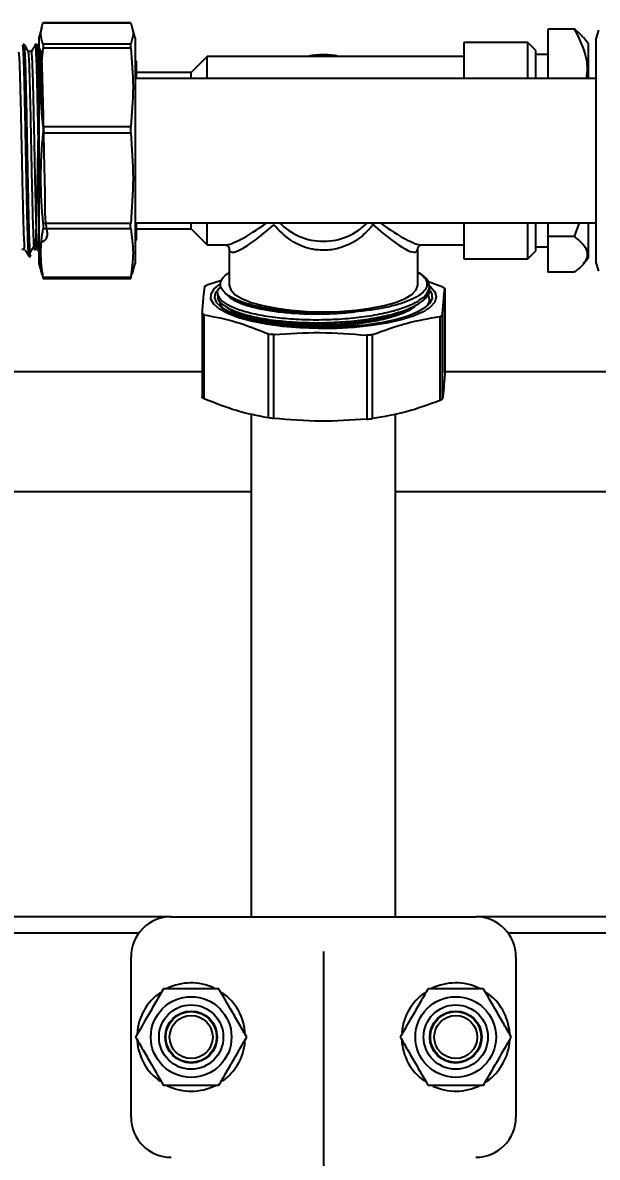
# Model space of a CAD drawing. Extents: x 75 to 2075, y 25 to 1460.
# Drawn here: x 382.6 to 485, y 570.8 to 772.9 of the extents above; entities that cross this region are included whole.
import ezdxf

# ---------------------------------------------------------------- set-up
doc = ezdxf.new("R2010")
doc.units = 0
doc.header["$LTSCALE"] = 5
doc.linetypes.add('SLD-KATı', pattern=[0])
doc.layers.get('0').update_dxf_attribs({"linetype": 'CONTINUOUS'})
doc.styles.add('SLDTEXTSTYLE3', font='GOTHIC.TTF', dxfattribs={"width": 0.913})
doc.dimstyles.new('SLDDIMSTYLE0', dxfattribs={"dimtxt": 14.875, "dimasz": 16.51, "dimexe": 0, "dimexo": 0.0625, "dimgap": 3.71875, "dimtad": 1, "dimlfac": 0.7, "dimrnd": 1e-09, "dimzin": 12, "dimtxsty": 'SLDTEXTSTYLE3', "dimsah": 1, "dimcen": 0.09, "dimazin": 3, "dimtfac": 1, "dimtofl": 0, "dimtmove": 0, "dimatfit": 3, "dimtolj": 1, "dimtzin": 12})
doc.dimstyles.new('SLDDIMSTYLE1', dxfattribs={"dimtxt": 14.875, "dimasz": 16.51, "dimexe": 0, "dimexo": 0.0625, "dimgap": 3.71875, "dimtad": 1, "dimlfac": 0.7, "dimrnd": 1e-09, "dimzin": 12, "dimtxsty": 'SLDTEXTSTYLE3', "dimsah": 1, "dimcen": 0.09, "dimazin": 3, "dimtfac": 1, "dimtmove": 0, "dimatfit": 3, "dimtolj": 1, "dimtzin": 12})

# ---------------------------------------------------------------- blocks, each defined once
blk = doc.blocks.new('_D')
at = {"color": 7, "linetype": 'SLD-KATı'}
for p, q in [((436.21, 607.42), (436.21, 489.6)), ((336.21, 535.85), (336.21, 489.6)), ((336.21, 494.6), (436.21, 494.6))]:
    blk.add_line(p, q, dxfattribs=at)
for points in [[(336.21, 494.6), (352.72, 492.06), (352.72, 497.14)], [(436.21, 494.6), (419.7, 497.14), (419.7, 492.06)]]:
    blk.add_solid(points, dxfattribs=at)
at = {"color": 7, "linetype": 'SLD-KATı', "insert": (368.97, 513.6), "char_height": 14.875, "attachment_point": 1, "style": 'SLDTEXTSTYLE3'}
blk.add_mtext('70', dxfattribs=at)
blk = doc.blocks.new('_D_1')
at = {"color": 7, "linetype": 'SLD-KATı'}
for p, q in [((436.21, 607.42), (436.21, 489.6)), ((530.5, 529), (530.5, 489.6)), ((436.21, 494.6), (530.5, 494.6))]:
    blk.add_line(p, q, dxfattribs=at)
for points in [[(436.21, 494.6), (452.72, 492.06), (452.72, 497.14)], [(530.5, 494.6), (513.99, 497.14), (513.99, 492.06)]]:
    blk.add_solid(points, dxfattribs=at)
at = {"color": 7, "linetype": 'SLD-KATı', "insert": (469.75, 513.6), "char_height": 14.875, "attachment_point": 1, "style": 'SLDTEXTSTYLE3'}
blk.add_mtext('66', dxfattribs=at)

msp = doc.modelspace()

# ---------------------------------------------------------------- linework, layer by layer
at = {"color": 7, "linetype": 'SLD-KATı'}
for p, q in [((386.267, 772.892), (401.867, 772.892)), ((401.849, 772.93), (386.286, 772.93)), ((386.01, 772.15), (385.496, 770.231)), ((385.496, 770.231), (385.496, 745.53)), ((402.639, 770.231), (402.124, 772.15)), ((402.639, 770.231), (402.639, 730.04)), ((476.21, 771.801), (476.21, 762.993)), ((480.892, 771.801), (476.21, 771.801)), ((483.353, 769.242), (482.519, 770.314)), ((485.195, 771.611), (484.825, 770.231)), ((484.825, 730.04), (484.825, 770.231)), ((382.908, 769.021), (382.625, 769.021)), ((385.176, 769.021), (384.893, 769.021)), ((401.867, 769.095), (386.267, 769.095)), ((386.267, 768.456), (401.867, 768.456)), ((472.639, 769.421), (461.21, 769.421)), ((461.21, 769.421), (461.21, 762.993)), ((474.067, 767.993), (472.639, 769.421)), ((472.639, 768.636), (472.639, 769.421)), ((472.639, 762.993), (472.639, 768.636)), ((483.353, 769.242), (483.353, 768.724)), ((483.353, 768.724), (483.353, 762.993)), ((384.184, 767.794), (383.623, 767.794)), ((415.496, 766.921), (412.639, 764.064)), ((461.21, 766.921), (415.496, 766.921)), ((415.496, 766.237), (415.496, 766.921)), ((415.496, 762.993), (415.496, 766.237)), ((474.067, 767.265), (474.067, 767.993)), ((476.21, 767.278), (474.067, 767.278)), ((474.067, 762.993), (474.067, 767.265)), ((402.924, 766.064), (402.639, 766.064)), ((402.924, 765.415), (402.924, 766.064)), ((402.924, 762.993), (402.924, 765.415)), ((484.825, 762.993), (402.639, 762.993)), ((412.639, 764.064), (402.924, 764.064)), ((412.639, 763.497), (412.639, 764.064)), ((412.639, 762.993), (412.639, 763.497)), ((401.867, 754.367), (386.267, 754.367)), ((386.267, 753.288), (401.867, 753.288)), ((385.496, 745.53), (385.496, 730.04)), ((401.867, 737.161), (386.267, 737.161)), ((386.267, 736.273), (401.867, 736.273)), ((402.639, 737.278), (484.825, 737.278)), ((402.924, 734.207), (402.924, 737.278)), ((402.924, 736.207), (412.639, 736.207)), ((412.639, 736.207), (412.639, 737.278)), ((412.639, 736.207), (415.496, 733.35)), ((415.496, 733.35), (415.496, 737.278)), ((461.21, 737.213), (461.21, 730.85)), ((472.639, 730.85), (472.639, 737.278)), ((474.067, 732.278), (474.067, 737.278)), ((476.21, 737.278), (476.21, 734.843)), ((481.772, 737.278), (480.892, 734.843)), ((483.353, 737.278), (483.353, 731.03)), ((402.639, 734.207), (402.924, 734.207)), ((480.892, 734.843), (476.21, 734.843)), ((476.21, 734.843), (476.21, 728.47)), ((382.449, 732.565), (383.016, 732.565)), ((384.716, 732.565), (385.283, 732.565)), ((385.307, 732.487), (385.496, 732.16)), ((415.496, 733.35), (418.738, 733.35)), ((419.424, 732.663), (419.424, 726.154)), ((452.996, 726.154), (452.996, 732.663)), ((453.682, 733.35), (461.21, 733.35)), ((472.639, 730.85), (474.067, 732.278)), ((474.067, 732.993), (476.21, 732.993)), ((383.759, 731.25), (384.043, 731.25)), ((385.496, 730.04), (386.01, 728.121)), ((402.124, 728.121), (402.639, 730.04)), ((461.21, 730.85), (472.639, 730.85)), ((482.519, 729.957), (483.353, 731.03)), ((484.825, 730.04), (485.195, 728.66)), ((386.104, 728.128), (386.267, 727.379)), ((401.867, 727.379), (402.031, 728.128)), ((480.892, 728.47), (476.21, 728.47)), ((401.867, 727.555), (386.267, 727.555)), ((386.286, 727.341), (401.849, 727.341)), ((418.064, 727.013), (415.451, 726.14)), ((457.457, 725.828), (454.773, 726.815)), ((455.096, 725.362), (455.096, 725.906)), ((417.324, 724.818), (417.324, 724.274)), ((455.096, 723.635), (455.096, 723.73)), ((457.849, 710.588), (457.849, 725.547)), ((457.849, 725.539), (457.849, 710.575)), ((420.432, 723.686), (420.721, 723.548)), ((414.571, 721.164), (414.571, 706.206)), ((414.963, 705.925), (414.963, 720.89)), ((456.969, 720.578), (456.969, 705.613)), ((457.414, 705.895), (457.414, 720.86)), ((426.367, 717.494), (426.367, 702.529)), ((427.366, 702.403), (427.366, 717.368)), ((443.928, 717.245), (443.928, 702.28)), ((444.949, 702.391), (444.949, 717.356)), ((369.067, 710.778), (414.571, 710.778)), ((457.849, 710.778), (506.21, 710.778)), ((423.353, 703.216), (423.353, 613.635)), ((449.067, 613.635), (449.067, 703.223)), ((423.353, 689.349), (349.067, 689.349)), ((517.639, 689.349), (449.067, 689.349)), ((409.067, 613.635), (363.353, 613.635)), ((409.067, 613.635), (463.353, 613.635)), ((503.353, 613.635), (463.353, 613.635)), ((401.924, 577.921), (401.924, 606.492)), ((470.496, 606.492), (470.496, 577.921))]:
    msp.add_line(p, q, dxfattribs=at)
at = {"color": 8, "linetype": 'SLD-KATı'}
for p, q in [((369.067, 610.778), (403.353, 610.778)), ((469.067, 610.778), (497.639, 610.778))]:
    msp.add_line(p, q, dxfattribs=at)
at = {"color": 7, "linetype": 'SLD-KATı', "flags": 128}
for points in [[(450.042, 719.98), (447.524, 719.406), (444.713, 718.954), (441.682, 718.636), (438.51, 718.458), (435.278, 718.427), (432.07, 718.543), (428.969, 718.802), (426.056, 719.199), (423.405, 719.723), (421.087, 720.36), (419.16, 721.094), (417.674, 721.905), (416.669, 722.774), (416.17, 723.676), (416.19, 724.59), (416.728, 725.491), (417.676, 726.293)], [(419.424, 726.154), (419.679, 725.331), (420.437, 724.532), (421.673, 723.783), (423.351, 723.106), (425.42, 722.521), (427.817, 722.047), (430.469, 721.698), (433.295, 721.484), (436.21, 721.412)], [(436.21, 721.412), (439.125, 721.484), (441.951, 721.698), (444.603, 722.047), (447, 722.521), (449.069, 723.106), (450.747, 723.783), (451.983, 724.532), (452.741, 725.331), (452.996, 726.154)], [(454.937, 726.158), (455.31, 725.863), (456.065, 724.975), (456.305, 724.064), (456.025, 723.153), (455.232, 722.268), (453.946, 721.429), (452.201, 720.66), (450.042, 719.98)], [(455.176, 725.21), (455.452, 724.725), (455.558, 723.845), (455.164, 722.971), (454.278, 722.127), (452.925, 721.333), (451.138, 720.612), (448.965, 719.98), (446.462, 719.456), (443.693, 719.051), (440.73, 718.777), (437.65, 718.641), (434.533, 718.647), (431.459, 718.793), (428.509, 719.077), (425.758, 719.491), (423.277, 720.025), (421.132, 720.664), (419.377, 721.391), (418.058, 722.189), (417.209, 723.037), (416.852, 723.912), (416.997, 724.791), (417.639, 725.653), (417.663, 725.676)], [(417.756, 723.222), (417.86, 722.668), (418.198, 722.086)]]:
    msp.add_lwpolyline(points, dxfattribs=at)
at = {"color": 7, "linetype": 'SLD-KATı'}
for centre, radius in [((412.639, 592.206), 7.188), ((459.781, 592.206), 7.188), ((412.639, 592.206), 5.73), ((412.639, 592.206), 4.632), ((412.639, 592.206), 4.523), ((459.781, 592.206), 5.73), ((459.781, 592.206), 4.632), ((459.781, 592.206), 4.523), ((412.639, 592.206), 3.833), ((459.781, 592.206), 3.833)]:
    msp.add_circle(centre, radius, dxfattribs=at)
for centre, radius, start, end in [((436.21, 754.594), 12.638, 77.2574, 102.7426), ((409.067, 606.492), 7.143, 90, 180), ((463.353, 606.492), 7.143, 0, 90), ((412.639, 592.206), 9.643, 64.78483, 116.549), ((459.781, 592.206), 9.643, 64.17371, 116.63727), ((412.639, 592.206), 9.643, 124.62216, 176.51847), ((412.639, 592.206), 9.643, 2.97273, 55.53526), ((459.781, 592.206), 9.643, 125.0872, 175.02142), ((459.781, 592.206), 9.643, 4.15152, 55.03913), ((412.639, 592.206), 9.643, 184.15152, 235.03913), ((412.639, 592.206), 9.643, 305.43094, 355.02142), ((459.781, 592.206), 9.643, 182.97273, 234.56906), ((459.781, 592.206), 9.643, 304.62216, 356.51847), ((412.639, 592.206), 9.643, 244.17371, 296.63727), ((459.781, 592.206), 9.643, 244.78483, 296.549), ((409.067, 577.921), 7.143, 180, 270), ((463.353, 577.921), 7.143, 270, 0)]:
    msp.add_arc(centre, radius, start, end, dxfattribs=at)
at = {"color": 8, "linetype": 'SLD-KATı'}
for centre, radius, start, end in [((436.21, 744.989), 10.997, 224.52371, 315.47629), ((446.651, 738.36), 2.165, 209.99065, 222.45291), ((447.131, 735.517), 2.495, 135.10474, 146.36499)]:
    msp.add_arc(centre, radius, start, end, dxfattribs=at)
for major_axis, ratio, start_param, end_param in [((18.058, 16.584), 0.1436983, 3.2968027, 3.9950697), ((16.615, 17.969), 0.1329051, 2.9988324, 4.0147222), ((-16.615, 17.969), 0.1329051, 2.2684631, 3.2596832), ((18.058, -16.584), 0.1436983, 5.4297082, 6.1279752)]:
    msp.add_ellipse((436.21, 750.136), major_axis=major_axis, ratio=ratio, start_param=start_param, end_param=end_param, dxfattribs=at)
at = {"color": 7, "linetype": 'SLD-KATı'}
for major_axis, ratio, start_param, end_param in [((-16.615, 17.969), 0.1329051, 3.2596832, 3.2843529), ((18.058, -16.584), 0.1436983, 6.1279752, 6.1495026)]:
    msp.add_ellipse((436.21, 750.136), major_axis=major_axis, ratio=ratio, start_param=start_param, end_param=end_param, dxfattribs=at)
for points, knots in [([(386.267, 769.095), (386.061, 769.725), (385.646, 770.991), (386.059, 772.256), (386.267, 772.892)], [0, 0, 0, 0, 0.49759182, 1, 1, 1, 1]), ([(386.286, 772.914), (386.285, 772.919), (386.284, 772.932), (386.273, 772.907), (386.267, 772.892)], [0, 0, 0, 0, 0.43787387, 1, 1, 1, 1]), ([(401.849, 772.914), (401.849, 772.919), (401.851, 772.932), (401.861, 772.907), (401.867, 772.892)], [0, 0, 0, 0, 0.4378739, 1, 1, 1, 1]), ([(401.867, 772.892), (402.074, 772.263), (402.488, 770.997), (402.075, 769.731), (401.867, 769.095)], [0, 0, 0, 0, 0.49759182, 1, 1, 1, 1]), ([(480.892, 771.801), (481.447, 770.71), (482.569, 768.501), (483.338, 765.501), (483.112, 763.656), (483.03, 762.993)], [0, 0, 0, 0, 0.3849298, 0.7789816, 1, 1, 1, 1]), ([(482.453, 770.263), (482.225, 770.572), (481.838, 771.096), (481.168, 771.596), (480.892, 771.801)], [0, 0, 0, 0, 0.5890437, 1, 1, 1, 1]), ([(383.747, 731.376), (383.722, 731.463), (383.659, 731.676), (383.55, 733.987), (383.454, 737.54), (383.364, 741.481), (383.283, 745.295), (383.199, 749.71), (383.11, 754.589), (383.005, 759.521), (382.907, 763.748), (382.808, 766.888), (382.71, 768.764), (382.651, 768.865), (382.625, 768.909)], [0, 0, 0, 0, 0.0705496, 0.1731366, 0.2735179, 0.3426615, 0.4124005, 0.4811284, 0.5697616, 0.6602493, 0.7492324, 0.8383455, 0.9288199, 1, 1, 1, 1]), ([(384.043, 731.427), (384.027, 731.392), (383.979, 731.282), (383.893, 732.667), (383.79, 735.398), (383.695, 739.337), (383.591, 744.08), (383.506, 748.454), (383.424, 752.959), (383.335, 757.408), (383.23, 762.067), (383.135, 765.742), (383.03, 768.095), (382.955, 769.147), (382.915, 768.936), (382.908, 768.899)], [0, 0, 0, 0, 0.0426157, 0.1318849, 0.2208876, 0.3083443, 0.3978217, 0.4864164, 0.5306807, 0.6259978, 0.7151256, 0.8025271, 0.8919401, 0.9806989, 1, 1, 1, 1]), ([(383.626, 767.788), (383.508, 767.992), (383.272, 768.402), (383.035, 768.811), (382.917, 769.016)], [0, 0, 0, 0, 0.4999905, 1, 1, 1, 1]), ([(384.887, 769.02), (384.768, 768.814), (384.53, 768.402), (384.292, 767.99), (384.173, 767.784)], [0, 0, 0, 0, 0.5000072, 1, 1, 1, 1]), ([(385.496, 748.24), (385.489, 748.603), (385.449, 750.673), (385.378, 754.596), (385.273, 759.519), (385.175, 763.748), (385.076, 766.888), (384.978, 768.764), (384.919, 768.865), (384.893, 768.909)], [0, 0, 0, 0, 0.0350343, 0.1998688, 0.3681524, 0.5336377, 0.6993649, 0.8676237, 1, 1, 1, 1]), ([(385.496, 762.043), (385.465, 763.276), (385.401, 765.806), (385.298, 768.083), (385.223, 769.147), (385.183, 768.936), (385.176, 768.899)], [0, 0, 0, 0, 0.3010043, 0.6174999, 0.9316798, 1, 1, 1, 1]), ([(385.894, 767.788), (385.776, 767.992), (385.54, 768.402), (385.303, 768.811), (385.185, 769.016)], [0, 0, 0, 0, 0.4999905, 1, 1, 1, 1]), ([(386.267, 754.367), (386.061, 756.704), (385.646, 761.4), (386.059, 766.097), (386.267, 768.456)], [0, 0, 0, 0, 0.4975919, 1, 1, 1, 1]), ([(386.267, 769.095), (386.278, 769.045), (386.302, 768.944), (386.291, 768.687), (386.272, 768.507), (386.267, 768.456)], [0, 0, 0, 0, 0.4171225, 0.8343037, 1, 1, 1, 1]), ([(401.867, 769.095), (401.856, 769.045), (401.833, 768.944), (401.843, 768.687), (401.862, 768.507), (401.867, 768.456)], [0, 0, 0, 0, 0.41712251, 0.83430369, 1, 1, 1, 1]), ([(401.867, 768.456), (402.074, 766.12), (402.488, 761.423), (402.075, 756.727), (401.867, 754.367)], [0, 0, 0, 0, 0.4975903, 1, 1, 1, 1]), ([(383.015, 732.684), (383.008, 732.686), (382.967, 732.694), (382.889, 734.051), (382.788, 736.701), (382.692, 740.49), (382.587, 744.988), (382.488, 749.896), (382.39, 754.821), (382.285, 759.376), (382.188, 763.237), (382.088, 766.046), (381.994, 767.63), (381.939, 767.646), (381.917, 767.653)], [0, 0, 0, 0, 0.0210451, 0.1133942, 0.2050794, 0.2955655, 0.38806, 0.4792583, 0.5701586, 0.6626844, 0.7533702, 0.8448043, 0.9372467, 1, 1, 1, 1]), ([(384.652, 733.25), (385.573, 733.595), (387.54, 734.331), (386.545, 737.284), (386.699, 741.14), (386.525, 745.742), (386.446, 750.673), (386.341, 755.567), (386.238, 760.036), (386.142, 763.748), (386.04, 766.416), (385.936, 767.823), (385.841, 767.873), (385.738, 766.562), (385.635, 763.979), (385.54, 760.335), (385.436, 755.909), (385.335, 751.034), (385.239, 746.09), (385.133, 741.463), (385.035, 737.5), (384.937, 734.505), (384.831, 732.718), (384.735, 732.271), (384.635, 733.193), (384.53, 735.424), (384.435, 738.787), (384.332, 743.019), (384.229, 747.802), (384.134, 752.765), (384.03, 757.527), (383.928, 761.706), (383.833, 765.043), (383.728, 767.069), (383.66, 767.96), (383.627, 767.78), (383.627, 767.778)], [0, 0, 0, 0, 0.0267286, 0.0570541, 0.0872397, 0.1179859, 0.1481374, 0.1785005, 0.2092236, 0.23926, 0.2697728, 0.3004352, 0.3304236, 0.3610502, 0.3916139, 0.4216226, 0.4523253, 0.4827539, 0.5128503, 0.5435917, 0.5738494, 0.6041004, 0.6348426, 0.6649433, 0.6953663, 0.726071, 0.7560818, 0.7866413, 0.8172711, 0.8472593, 0.8779186, 0.9084361, 0.9384697, 0.9691914, 0.9995602, 1, 1, 1, 1]), ([(385.283, 732.668), (385.256, 732.846), (385.195, 733.246), (385.097, 735.448), (385.002, 738.78), (384.899, 743.021), (384.796, 747.802), (384.701, 752.765), (384.597, 757.527), (384.495, 761.708), (384.4, 765.038), (384.295, 767.085), (384.224, 767.964), (384.188, 767.749), (384.184, 767.728)], [0, 0, 0, 0, 0.0744382, 0.1668437, 0.2571593, 0.349127, 0.4413062, 0.5315547, 0.6238224, 0.7156638, 0.8060489, 0.8985045, 0.989899, 1, 1, 1, 1]), ([(386.267, 754.367), (386.278, 754.227), (386.302, 753.947), (386.291, 753.561), (386.272, 753.349), (386.267, 753.288)], [0, 0, 0, 0, 0.4171194, 0.8343219, 1, 1, 1, 1]), ([(401.867, 754.367), (401.856, 754.227), (401.833, 753.947), (401.843, 753.561), (401.862, 753.349), (401.867, 753.288)], [0, 0, 0, 0, 0.4171195, 0.8343219, 1, 1, 1, 1]), ([(386.267, 737.161), (386.06, 739.849), (385.646, 745.224), (386.06, 750.6), (386.267, 753.288)], [0, 0, 0, 0, 0.49999971, 1, 1, 1, 1]), ([(401.867, 753.288), (402.074, 750.6), (402.488, 745.224), (402.074, 739.849), (401.867, 737.161)], [0, 0, 0, 0, 0.50000029, 1, 1, 1, 1]), ([(386.267, 727.555), (386.061, 729.001), (385.646, 731.907), (386.059, 734.813), (386.267, 736.273)], [0, 0, 0, 0, 0.4975904, 1, 1, 1, 1]), ([(386.267, 737.161), (386.278, 737.013), (386.302, 736.716), (386.291, 736.429), (386.272, 736.308), (386.267, 736.273)], [0, 0, 0, 0, 0.4171268, 0.8343172, 1, 1, 1, 1]), ([(401.867, 736.273), (401.856, 736.368), (401.833, 736.557), (401.843, 736.893), (401.862, 737.101), (401.867, 737.161)], [0, 0, 0, 0, 0.4171072, 0.8343214, 1, 1, 1, 1]), ([(401.867, 736.273), (402.074, 734.827), (402.488, 731.921), (402.075, 729.015), (401.867, 727.555)], [0, 0, 0, 0, 0.4975904, 1, 1, 1, 1]), ([(445.054, 736.899), (444.372, 736.163), (442.814, 734.479), (439.977, 732.926), (436.664, 732.219), (433.355, 732.578), (429.967, 734.175), (428.257, 735.967), (427.366, 736.899)], [0, 0, 0, 0, 0.1478976, 0.3379742, 0.4632216, 0.6363523, 0.8106868, 1, 1, 1, 1]), ([(480.892, 734.843), (481.456, 734.388), (482.595, 733.467), (483.357, 732.013), (483.069, 730.527), (482.039, 729.352), (481.16, 728.676), (480.892, 728.47)], [0, 0, 0, 0, 0.2210602, 0.4473587, 0.6691372, 0.8992183, 1, 1, 1, 1]), ([(383.039, 732.488), (383.158, 732.282), (383.396, 731.87), (383.634, 731.458), (383.753, 731.252)], [0, 0, 0, 0, 0.4999901, 1, 1, 1, 1]), ([(383.943, 731.975), (384.061, 732.171), (384.298, 732.563), (384.534, 732.955), (384.652, 733.151)], [0, 0, 0, 0, 0.5000017, 1, 1, 1, 1]), ([(418.789, 733.345), (418.789, 733.346), (418.787, 733.352), (419.286, 733.156), (419.427, 732.666), (419.425, 732.706), (419.424, 732.718)], [0, 0, 0, 0, 0.16658575, 0.50702282, 0.85278404, 1, 1, 1, 1]), ([(452.997, 732.68), (452.997, 732.68), (453.002, 732.647), (453.051, 733.062), (453.564, 733.343), (453.61, 733.34), (453.627, 733.338)], [0, 0, 0, 0, 0.00510705, 0.39116459, 0.77564281, 1, 1, 1, 1]), ([(417.964, 725.927), (417.786, 725.779), (417.202, 725.291), (417.286, 724.394), (418.016, 723.326), (419.693, 722.326), (422.127, 721.457), (425.224, 720.754), (428.852, 720.263), (432.834, 720.01), (436.957, 720.001), (441.05, 720.247), (444.934, 720.747), (448.385, 721.47), (451.256, 722.381), (453.428, 723.456), (454.775, 724.644), (455.256, 725.881), (454.772, 727.107), (453.977, 727.994), (453.12, 728.413), (452.996, 728.475)], [0, 0, 0, 0, 0.0244034, 0.080352, 0.1372863, 0.194796, 0.2515063, 0.3075698, 0.3648974, 0.4222511, 0.4783537, 0.5350084, 0.5925128, 0.649493, 0.7054286, 0.7625836, 0.8200439, 0.8764414, 0.9327656, 0.990208, 1, 1, 1, 1]), ([(428.386, 721.681), (427.486, 721.811), (425.714, 722.067), (423.388, 722.607), (421.404, 723.236), (419.796, 723.959), (418.634, 724.748), (417.946, 725.591), (417.763, 726.453), (418.118, 727.316), (418.681, 727.973), (419.28, 728.318), (419.424, 728.401)], [0, 0, 0, 0, 0.1072583, 0.211259, 0.3182174, 0.4234747, 0.531702, 0.6383401, 0.7480612, 0.8551841, 0.9652717, 1, 1, 1, 1]), ([(452.996, 728.46), (453.161, 728.365), (453.784, 728.009), (454.38, 727.333), (454.746, 726.452), (454.551, 725.566), (453.823, 724.698), (452.6, 723.892), (450.906, 723.155), (448.834, 722.517), (446.381, 721.986), (444.02, 721.63), (442.454, 721.483), (441.871, 721.428)], [0, 0, 0, 0, 0.0362009, 0.1368338, 0.2373541, 0.3408165, 0.4404786, 0.5431437, 0.6410228, 0.7417406, 0.8395559, 0.9403714, 1, 1, 1, 1]), ([(386.267, 727.555), (386.278, 727.485), (386.302, 727.347), (386.291, 727.326), (386.272, 727.367), (386.267, 727.379)], [0, 0, 0, 0, 0.417113, 0.8342856, 1, 1, 1, 1]), ([(401.867, 727.555), (401.856, 727.485), (401.833, 727.347), (401.843, 727.326), (401.862, 727.367), (401.867, 727.379)], [0, 0, 0, 0, 0.417113, 0.8342856, 1, 1, 1, 1]), ([(415.006, 725.857), (414.934, 725.279), (414.789, 724.117), (414.644, 722.161), (414.571, 721.178)], [0, 0, 0, 0, 0.4975917, 1, 1, 1, 1]), ([(415.006, 725.857), (415.025, 725.89), (415.064, 725.956), (415.257, 726.06), (415.408, 726.122), (415.451, 726.14)], [0, 0, 0, 0, 0.4171082, 0.8343161, 1, 1, 1, 1]), ([(457.457, 725.828), (457.553, 725.782), (457.746, 725.69), (457.845, 725.595), (457.848, 725.552), (457.849, 725.539)], [0, 0, 0, 0, 0.41712259, 0.83431112, 1, 1, 1, 1]), ([(417.426, 724.273), (417.4, 724.137), (417.303, 723.636), (418.064, 722.781), (419.592, 721.836), (421.711, 721.055), (423.471, 720.607), (425.576, 720.18), (428.123, 719.796), (432.056, 719.495), (436.166, 719.44), (440.278, 719.636), (444.217, 720.089), (447.766, 720.772), (450.753, 721.649), (453.084, 722.695), (454.54, 723.868), (455.176, 724.78), (455.046, 725.275), (455.024, 725.361)], [0, 0, 0, 0, 0.0260875, 0.0956314, 0.1658784, 0.2237622, 0.2806262, 0.290453, 0.3602793, 0.4304605, 0.4993264, 0.5681473, 0.6383176, 0.7081691, 0.7765066, 0.8460585, 0.9163046, 0.9855654, 1, 1, 1, 1]), ([(418.996, 724.565), (419.092, 724.421), (419.387, 723.978), (420.58, 723.293), (422.469, 722.553), (424.893, 721.931), (427.738, 721.455), (430.926, 721.144), (434.293, 721.015), (437.715, 721.068), (440.241, 721.246), (441.599, 721.398), (441.871, 721.428)], [0, 0, 0, 0, 0.0559325, 0.1717648, 0.2864618, 0.3989555, 0.5136127, 0.6294441, 0.7442514, 0.8567567, 0.9712958, 1, 1, 1, 1]), ([(454.294, 722.183), (454.414, 722.284), (455.001, 722.771), (455.238, 723.589), (454.927, 724.28), (454.799, 724.566)], [0, 0, 0, 0, 0.1318462, 0.6407728, 1, 1, 1, 1]), ([(457.414, 720.86), (457.486, 721.834), (457.631, 723.792), (457.776, 724.955), (457.849, 725.539)], [0, 0, 0, 0, 0.4975912, 1, 1, 1, 1]), ([(419.125, 722.224), (419.323, 722.017), (419.802, 721.516), (421.293, 720.802), (423.405, 720.107), (426.011, 719.542), (429.011, 719.131), (432.292, 718.894), (435.695, 718.839), (439.113, 718.968), (442.443, 719.288), (445.545, 719.788), (448.281, 720.44), (450.535, 721.229), (452.082, 721.978), (452.614, 722.48), (452.794, 722.651)], [0, 0, 0, 0, 0.0538961, 0.1302895, 0.2053525, 0.2800174, 0.3562585, 0.4326818, 0.5078461, 0.5824288, 0.6586214, 0.7350707, 0.8103329, 0.8848446, 0.9609849, 1, 1, 1, 1]), ([(419.667, 721.875), (419.843, 721.791), (420.194, 721.624), (420.545, 721.456), (420.721, 721.372)], [0, 0, 0, 0, 0.5000073, 1, 1, 1, 1]), ([(420.728, 723.55), (421.307, 723.306), (422.474, 722.814), (424.9, 722.205), (426.964, 721.854), (428.183, 721.706), (428.386, 721.681)], [0, 0, 0, 0, 0.3071102, 0.6189806, 0.936849, 1, 1, 1, 1]), ([(420.794, 721.381), (420.982, 721.281), (421.665, 720.916), (423.432, 720.383), (426.004, 719.813), (429.013, 719.403), (432.291, 719.166), (435.695, 719.111), (439.113, 719.24), (442.441, 719.56), (445.553, 720.058), (448.251, 720.717), (450.096, 721.306), (450.828, 721.702), (451.007, 721.798)], [0, 0, 0, 0, 0.0351638, 0.1281779, 0.2206996, 0.3151743, 0.4098745, 0.5030146, 0.5954341, 0.6898485, 0.7845813, 0.877843, 0.970174, 1, 1, 1, 1]), ([(451.069, 721.787), (451.245, 721.871), (451.597, 722.039), (451.949, 722.207), (452.125, 722.291)], [0, 0, 0, 0, 0.4999908, 1, 1, 1, 1]), ([(414.963, 720.89), (414.867, 720.913), (414.674, 720.961), (414.575, 721.076), (414.572, 721.155), (414.571, 721.178)], [0, 0, 0, 0, 0.4171224, 0.8343208, 1, 1, 1, 1]), ([(414.963, 720.89), (416.854, 720.524), (420.656, 719.79), (424.457, 718.262), (426.367, 717.494)], [0, 0, 0, 0, 0.4975903, 1, 1, 1, 1]), ([(441.871, 721.428), (441.692, 721.412), (440.792, 721.329), (438.897, 721.204), (436.156, 721.144), (432.467, 721.223), (429.962, 721.504), (428.386, 721.681)], [0, 0, 0, 0, 0.0409622, 0.2051306, 0.4200495, 0.6349685, 1, 1, 1, 1]), ([(444.949, 717.356), (446.953, 718.091), (450.959, 719.563), (454.965, 720.239), (456.969, 720.578)], [0, 0, 0, 0, 0.4999998, 1, 1, 1, 1]), ([(457.414, 720.86), (457.394, 720.805), (457.356, 720.695), (457.162, 720.611), (457.012, 720.585), (456.969, 720.578)], [0, 0, 0, 0, 0.4171106, 0.8343087, 1, 1, 1, 1]), ([(427.366, 717.368), (430.113, 717.546), (435.634, 717.903), (441.155, 717.465), (443.928, 717.245)], [0, 0, 0, 0, 0.497591, 1, 1, 1, 1]), ([(427.366, 717.368), (427.21, 717.362), (426.9, 717.351), (426.566, 717.416), (426.411, 717.477), (426.367, 717.494)], [0, 0, 0, 0, 0.4171197, 0.8343182, 1, 1, 1, 1]), ([(444.949, 717.356), (444.826, 717.318), (444.58, 717.241), (444.207, 717.223), (443.99, 717.24), (443.928, 717.245)], [0, 0, 0, 0, 0.4171167, 0.8343133, 1, 1, 1, 1]), ([(457.849, 710.575), (457.777, 709.6), (457.631, 707.643), (457.486, 706.48), (457.414, 705.895)], [0, 0, 0, 0, 0.4975913, 1, 1, 1, 1]), ([(414.963, 705.925), (414.867, 705.971), (414.674, 706.062), (414.575, 706.158), (414.572, 706.201), (414.571, 706.213)], [0, 0, 0, 0, 0.417123, 0.8343113, 1, 1, 1, 1]), ([(426.367, 702.529), (424.475, 702.894), (420.674, 703.628), (416.873, 705.157), (414.963, 705.925)], [0, 0, 0, 0, 0.4975912, 1, 1, 1, 1]), ([(456.969, 705.613), (454.965, 704.877), (450.959, 703.406), (446.953, 702.729), (444.949, 702.391)], [0, 0, 0, 0, 0.50000011, 1, 1, 1, 1]), ([(457.414, 705.895), (457.394, 705.862), (457.356, 705.797), (457.162, 705.693), (457.012, 705.631), (456.969, 705.613)], [0, 0, 0, 0, 0.4171108, 0.83431519, 1, 1, 1, 1]), ([(427.366, 702.403), (427.21, 702.42), (426.9, 702.453), (426.566, 702.498), (426.411, 702.522), (426.367, 702.529)], [0, 0, 0, 0, 0.4171206, 0.8343242, 1, 1, 1, 1]), ([(443.928, 702.28), (441.181, 702.103), (435.661, 701.746), (430.139, 702.184), (427.366, 702.403)], [0, 0, 0, 0, 0.4975909, 1, 1, 1, 1]), ([(443.928, 702.28), (444.085, 702.295), (444.397, 702.323), (444.74, 702.363), (444.903, 702.385), (444.949, 702.391)], [0, 0, 0, 0, 0.4171163, 0.8343167, 1, 1, 1, 1]), ([(407.69, 600.778), (407.261, 600.034), (406.393, 598.531), (404.709, 595.614), (403.503, 593.526), (402.741, 592.206)], [0, 0, 0, 0, 0.2648607, 0.5354665, 1, 1, 1, 1]), ([(417.587, 600.778), (417.19, 600.778), (415.163, 600.778), (411.752, 600.778), (408.897, 600.778), (407.69, 600.778)], [0, 0, 0, 0, 0.1234145, 0.6293958, 1, 1, 1, 1]), ([(422.536, 592.206), (422.107, 592.95), (421.239, 594.453), (419.555, 597.37), (418.349, 599.458), (417.587, 600.778)], [0, 0, 0, 0, 0.2648624, 0.5354664, 1, 1, 1, 1]), ([(454.833, 600.778), (454.403, 600.034), (453.536, 598.531), (451.851, 595.614), (450.646, 593.526), (449.884, 592.206)], [0, 0, 0, 0, 0.2648609, 0.5354664, 1, 1, 1, 1]), ([(464.73, 600.778), (464.333, 600.778), (462.306, 600.778), (458.895, 600.778), (456.04, 600.778), (454.833, 600.778)], [0, 0, 0, 0, 0.12341467, 0.62939564, 1, 1, 1, 1]), ([(469.679, 592.206), (469.25, 592.95), (468.382, 594.453), (466.698, 597.37), (465.492, 599.458), (464.73, 600.778)], [0, 0, 0, 0, 0.2648627, 0.5354664, 1, 1, 1, 1]), ([(402.741, 592.206), (403.17, 591.463), (404.038, 589.96), (405.722, 587.042), (406.928, 584.954), (407.69, 583.635)], [0, 0, 0, 0, 0.2648607, 0.5354665, 1, 1, 1, 1]), ([(417.587, 583.635), (418.016, 584.378), (418.884, 585.881), (420.569, 588.799), (421.774, 590.887), (422.536, 592.206)], [0, 0, 0, 0, 0.2648607, 0.5354665, 1, 1, 1, 1]), ([(449.884, 592.206), (450.313, 591.463), (451.181, 589.96), (452.865, 587.042), (454.071, 584.954), (454.833, 583.635)], [0, 0, 0, 0, 0.2648606, 0.5354664, 1, 1, 1, 1]), ([(464.73, 583.635), (465.159, 584.378), (466.027, 585.881), (467.711, 588.799), (468.917, 590.887), (469.679, 592.206)], [0, 0, 0, 0, 0.2648606, 0.5354664, 1, 1, 1, 1]), ([(407.69, 583.635), (408.897, 583.635), (411.752, 583.635), (415.163, 583.635), (417.19, 583.635), (417.587, 583.635)], [0, 0, 0, 0, 0.3706042, 0.8765855, 1, 1, 1, 1]), ([(454.833, 583.635), (456.04, 583.635), (458.895, 583.635), (462.306, 583.635), (464.333, 583.635), (464.73, 583.635)], [0, 0, 0, 0, 0.37060436, 0.87658533, 1, 1, 1, 1])]:
    msp.add_open_spline(points, degree=3, knots=knots, dxfattribs=at)

# ---------------------------------------------------------------- dimensions: what is measured, and where the dimension line sits
for base, p1, p2, dimstyle, picture, middle in [((436.21, 494.599), (336.21, 540.85), (436.21, 612.42), 'SLDDIMSTYLE0', '_D', (379.962, 494.599)), ((530.496, 494.599), (436.21, 612.42), (530.496, 533.999), 'SLDDIMSTYLE1', '_D_1', (480.736, 494.599))]:
    dim = msp.add_linear_dim(base=base, p1=p1, p2=p2, dimstyle=dimstyle, dxfattribs=at)
    dim.commit()
    dim.dimension.update_dxf_attribs({"geometry": picture, "text_midpoint": middle, "dimtype": 160})

doc.saveas('drawing.dxf')
